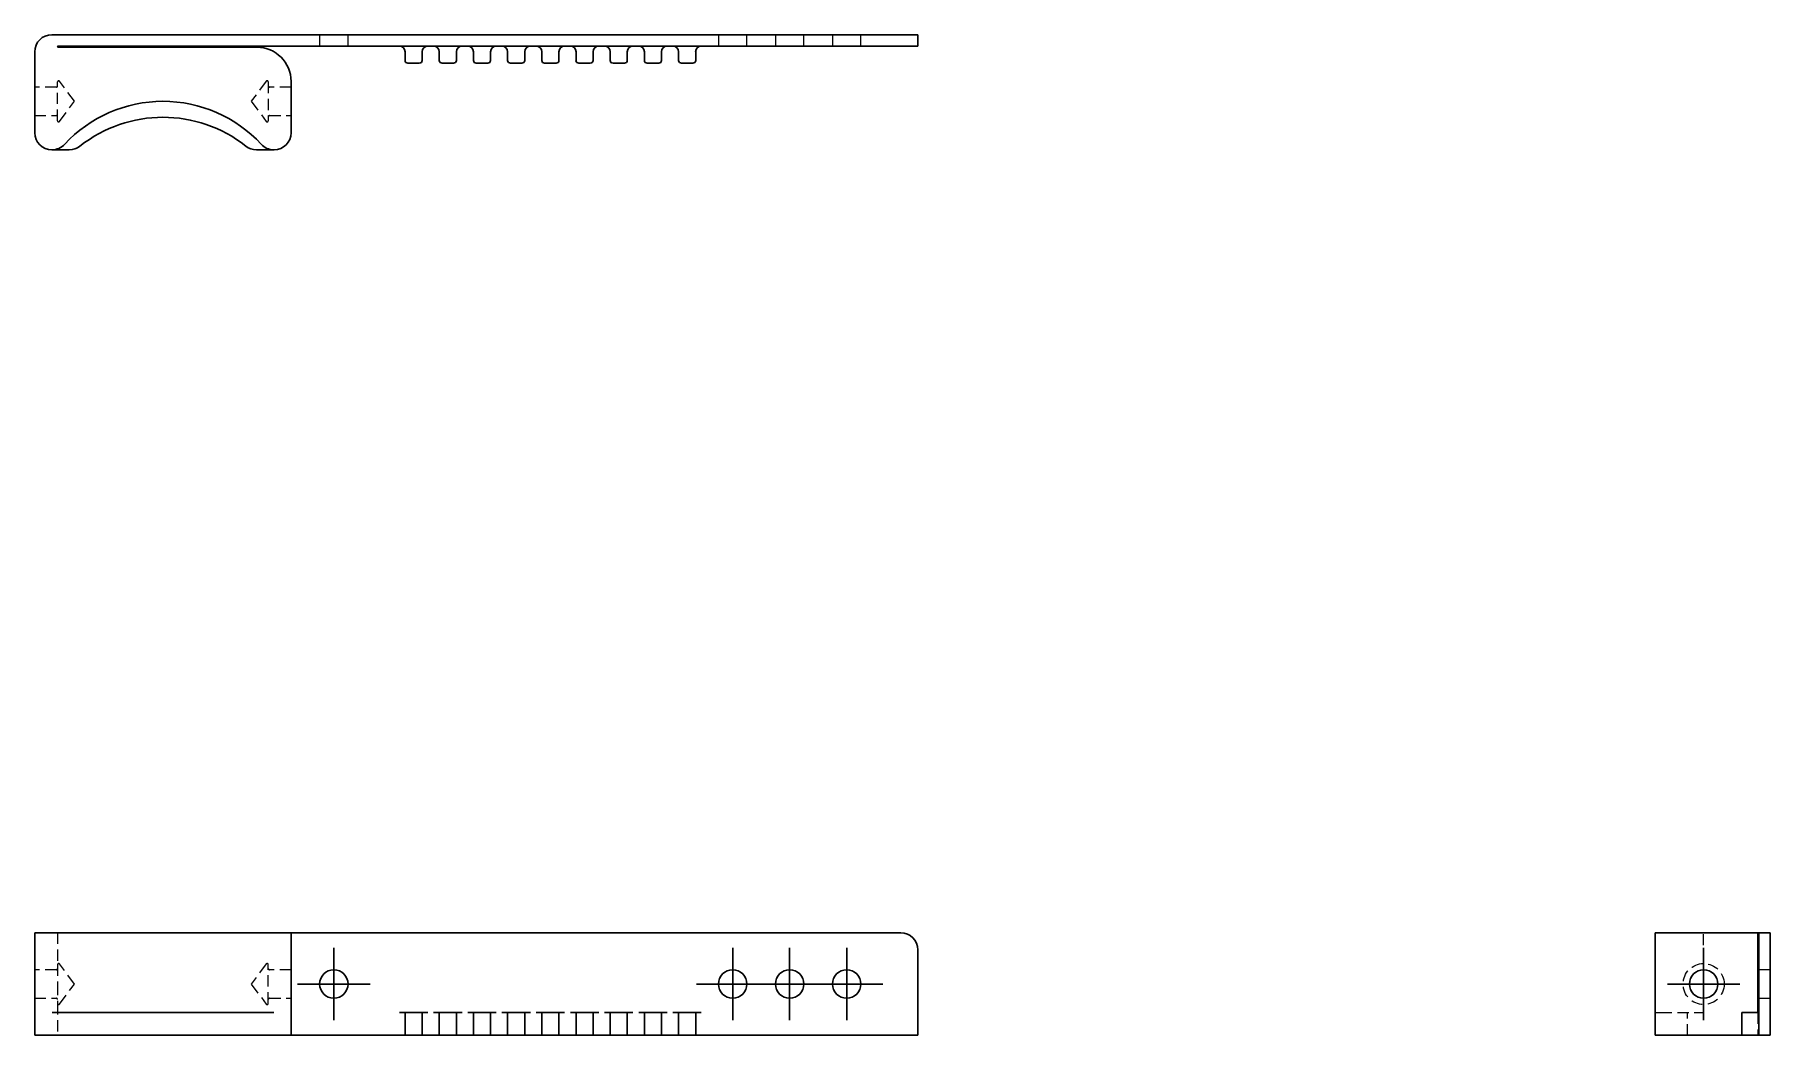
# Model space of a CAD drawing. Header units: millimetres. Extents: x 33 to 230, y 51 to 165.
import ezdxf

# ---------------------------------------------------------------- set-up
doc = ezdxf.new("R2010")
doc.units = ezdxf.units.MM
doc.linetypes.add('HIDDEN', pattern=[1.905, 1.27, -0.635])
doc.layers.add('10', color=7, linetype='Continuous')

# ---------------------------------------------------------------- blocks, each defined once
blk = doc.blocks.new('SW_CENTERMARKSYMBOL_0')
at = {"layer": '10', "color": 0}
for p, q in [((0, 2.5), (0, 4.11)), ((0, 0), (0, 2.5)), ((-2.5, 0), (-4.11, 0)), ((0, 0), (-2.5, 0)), ((0, 0), (0, -2.5)), ((0, 0), (2.5, 0)), ((2.5, 0), (4.11, 0)), ((0, -2.5), (0, -4.11))]:
    blk.add_line(p, q, dxfattribs=at)
blk = doc.blocks.new('SW_CENTERMARKSYMBOL_1')
at = {"layer": '10', "color": 0}
for p, q in [((0, 2.5), (0, 4.11)), ((0, 0), (0, 2.5)), ((-2.5, 0), (-4.11, 0)), ((0, 0), (-2.5, 0)), ((0, 0), (0, -2.5)), ((0, 0), (2.5, 0)), ((2.5, 0), (4.11, 0)), ((0, -2.5), (0, -4.11))]:
    blk.add_line(p, q, dxfattribs=at)
blk = doc.blocks.new('SW_CENTERMARKSYMBOL_2')
at = {"layer": '10', "color": 0}
for p, q in [((0, 2.5), (0, 4.11)), ((0, 0), (0, 2.5)), ((-2.5, 0), (-4.11, 0)), ((0, 0), (-2.5, 0)), ((0, 0), (0, -2.5)), ((0, 0), (2.5, 0)), ((2.5, 0), (4.11, 0)), ((0, -2.5), (0, -4.11))]:
    blk.add_line(p, q, dxfattribs=at)
blk = doc.blocks.new('SW_CENTERMARKSYMBOL_3')
at = {"layer": '10', "color": 0}
for p, q in [((0, 2.5), (0, 4.11)), ((0, 0), (0, 2.5)), ((-2.5, 0), (-4.11, 0)), ((0, 0), (-2.5, 0)), ((0, 0), (0, -2.5)), ((0, 0), (2.5, 0)), ((2.5, 0), (4.11, 0)), ((0, -2.5), (0, -4.11))]:
    blk.add_line(p, q, dxfattribs=at)
blk = doc.blocks.new('SW_CENTERMARKSYMBOL_4')
at = {"layer": '10', "color": 0}
for p, q in [((0, 2.5), (0, 4.11)), ((0, 0), (0, 2.5)), ((-2.5, 0), (-4.11, 0)), ((0, 0), (-2.5, 0)), ((0, 0), (0, -2.5)), ((0, 0), (2.5, 0)), ((2.5, 0), (4.11, 0)), ((0, -2.5), (0, -4.11))]:
    blk.add_line(p, q, dxfattribs=at)

msp = doc.modelspace()

# ---------------------------------------------------------------- linework, layer by layer
at = {"color": 7, "linetype": 'Continuous', "lineweight": 25}
for p, q in [((131.06, 164.52), (34.94, 164.52)), ((131.06, 163.23), (35.65, 163.23)), ((131.06, 164.52), (133, 164.52)), ((133, 163.23), (131.06, 163.23)), ((133, 164.52), (133, 163.23)), ((33, 162.58), (33, 153.42)), ((58.16, 163.1), (35.65, 163.1)), ((74.94, 161.61), (74.94, 162.58)), ((76.55, 161.29), (75.26, 161.29)), ((76.87, 162.58), (76.87, 161.61)), ((78.81, 161.61), (78.81, 162.58)), ((80.42, 161.29), (79.13, 161.29)), ((80.74, 162.58), (80.74, 161.61)), ((82.68, 161.61), (82.68, 162.58)), ((84.29, 161.29), (83, 161.29)), ((84.61, 162.58), (84.61, 161.61)), ((86.55, 161.61), (86.55, 162.58)), ((88.16, 161.29), (86.87, 161.29)), ((88.48, 162.58), (88.48, 161.61)), ((90.42, 161.61), (90.42, 162.58)), ((92.03, 161.29), (90.74, 161.29)), ((92.35, 162.58), (92.35, 161.61)), ((94.29, 161.61), (94.29, 162.58)), ((95.9, 161.29), (94.61, 161.29)), ((96.23, 162.58), (96.23, 161.61)), ((98.16, 161.61), (98.16, 162.58)), ((99.77, 161.29), (98.48, 161.29)), ((100.1, 162.58), (100.1, 161.61)), ((102.03, 161.61), (102.03, 162.58)), ((103.65, 161.29), (102.35, 161.29)), ((103.97, 162.58), (103.97, 161.61)), ((105.9, 161.61), (105.9, 162.58)), ((107.52, 161.29), (106.23, 161.29)), ((107.84, 162.58), (107.84, 161.61)), ((62.03, 153.42), (62.03, 159.23)), ((34.94, 151.48), (34.97, 151.48)), ((34.97, 151.48), (36.92, 151.48)), ((58.11, 151.48), (60.06, 151.48)), ((60.06, 151.48), (60.1, 151.48)), ((33, 51.19), (33, 62.81)), ((33, 62.81), (34.94, 62.81)), ((34.94, 62.81), (34.97, 62.81)), ((34.97, 62.81), (36.39, 62.81)), ((36.39, 62.81), (58.64, 62.81)), ((58.64, 62.81), (60.06, 62.81)), ((60.06, 62.81), (60.1, 62.81)), ((60.1, 62.81), (62.03, 62.81)), ((62.03, 62.81), (62.03, 51.19)), ((131.06, 62.81), (62.03, 62.81)), ((216.48, 51.19), (216.48, 62.81)), ((216.48, 62.81), (218.42, 62.81)), ((218.42, 62.81), (224.23, 62.81)), ((224.23, 62.81), (228.1, 62.81)), ((228.1, 62.81), (228.1, 53.77)), ((228.23, 62.81), (228.1, 62.81)), ((228.23, 62.81), (229.52, 62.81)), ((228.23, 60.87), (228.23, 62.81)), ((229.52, 62.81), (229.52, 60.87)), ((133, 60.87), (133, 51.19)), ((228.23, 60.87), (228.23, 51.19)), ((229.52, 51.19), (229.52, 60.87)), ((34.97, 53.77), (36.92, 53.77)), ((36.92, 53.77), (38.12, 53.77)), ((38.12, 53.77), (56.91, 53.77)), ((56.91, 53.77), (58.11, 53.77)), ((58.11, 53.77), (60.06, 53.77)), ((74.29, 53.77), (74.94, 53.77)), ((74.94, 51.19), (74.94, 53.77)), ((74.94, 53.77), (75.26, 53.77)), ((76.55, 53.77), (75.26, 53.77)), ((76.55, 53.77), (76.87, 53.77)), ((76.87, 53.77), (76.87, 51.19)), ((76.87, 53.77), (77.52, 53.77)), ((78.16, 53.77), (78.81, 53.77)), ((78.81, 51.19), (78.81, 53.77)), ((78.81, 53.77), (79.13, 53.77)), ((80.42, 53.77), (79.13, 53.77)), ((80.42, 53.77), (80.74, 53.77)), ((80.74, 53.77), (80.74, 51.19)), ((80.74, 53.77), (81.39, 53.77)), ((82.03, 53.77), (82.68, 53.77)), ((82.68, 51.19), (82.68, 53.77)), ((82.68, 53.77), (83, 53.77)), ((84.29, 53.77), (83, 53.77)), ((84.29, 53.77), (84.61, 53.77)), ((84.61, 53.77), (84.61, 51.19)), ((84.61, 53.77), (85.26, 53.77)), ((85.9, 53.77), (86.55, 53.77)), ((86.55, 51.19), (86.55, 53.77)), ((86.55, 53.77), (86.87, 53.77)), ((88.16, 53.77), (86.87, 53.77)), ((88.16, 53.77), (88.48, 53.77)), ((88.48, 53.77), (88.48, 51.19)), ((88.48, 53.77), (89.13, 53.77)), ((89.77, 53.77), (90.42, 53.77)), ((90.42, 51.19), (90.42, 53.77)), ((90.42, 53.77), (90.74, 53.77)), ((92.03, 53.77), (90.74, 53.77)), ((92.03, 53.77), (92.35, 53.77)), ((92.35, 53.77), (92.35, 51.19)), ((92.35, 53.77), (93, 53.77)), ((93.65, 53.77), (94.29, 53.77)), ((94.29, 51.19), (94.29, 53.77)), ((94.29, 53.77), (94.61, 53.77)), ((95.9, 53.77), (94.61, 53.77)), ((95.9, 53.77), (96.23, 53.77)), ((96.23, 53.77), (96.23, 51.19)), ((96.23, 53.77), (96.87, 53.77)), ((97.52, 53.77), (98.16, 53.77)), ((98.16, 51.19), (98.16, 53.77)), ((98.16, 53.77), (98.48, 53.77)), ((99.77, 53.77), (98.48, 53.77)), ((99.77, 53.77), (100.1, 53.77)), ((100.1, 53.77), (100.1, 51.19)), ((100.1, 53.77), (100.74, 53.77)), ((101.39, 53.77), (102.03, 53.77)), ((102.03, 51.19), (102.03, 53.77)), ((102.03, 53.77), (102.35, 53.77)), ((103.65, 53.77), (102.35, 53.77)), ((103.65, 53.77), (103.97, 53.77)), ((103.97, 53.77), (103.97, 51.19)), ((103.97, 53.77), (104.61, 53.77)), ((105.26, 53.77), (105.9, 53.77)), ((105.9, 51.19), (105.9, 53.77)), ((105.9, 53.77), (106.23, 53.77)), ((107.52, 53.77), (106.23, 53.77)), ((107.52, 53.77), (107.84, 53.77)), ((107.84, 53.77), (107.84, 51.19)), ((107.84, 53.77), (108.48, 53.77)), ((226.29, 51.19), (226.29, 53.77)), ((226.29, 53.77), (226.61, 53.77)), ((227.58, 53.77), (226.61, 53.77)), ((227.58, 53.77), (228.23, 53.77)), ((34.94, 51.19), (33, 51.19)), ((34.94, 51.19), (36.92, 51.19)), ((38.12, 51.19), (36.92, 51.19)), ((38.12, 51.19), (56.91, 51.19)), ((58.11, 51.19), (56.91, 51.19)), ((58.11, 51.19), (60.1, 51.19)), ((62.03, 51.19), (60.1, 51.19)), ((74.29, 51.19), (62.03, 51.19)), ((74.94, 51.19), (74.29, 51.19)), ((75.26, 51.19), (74.94, 51.19)), ((76.55, 51.19), (75.26, 51.19)), ((76.87, 51.19), (76.55, 51.19)), ((77.52, 51.19), (76.87, 51.19)), ((78.16, 51.19), (77.52, 51.19)), ((78.81, 51.19), (78.16, 51.19)), ((79.13, 51.19), (78.81, 51.19)), ((80.42, 51.19), (79.13, 51.19)), ((80.74, 51.19), (80.42, 51.19)), ((81.39, 51.19), (80.74, 51.19)), ((82.03, 51.19), (81.39, 51.19)), ((82.68, 51.19), (82.03, 51.19)), ((83, 51.19), (82.68, 51.19)), ((84.29, 51.19), (83, 51.19)), ((84.61, 51.19), (84.29, 51.19)), ((85.26, 51.19), (84.61, 51.19)), ((85.9, 51.19), (85.26, 51.19)), ((86.55, 51.19), (85.9, 51.19)), ((86.87, 51.19), (86.55, 51.19)), ((88.16, 51.19), (86.87, 51.19)), ((88.48, 51.19), (88.16, 51.19)), ((89.13, 51.19), (88.48, 51.19)), ((89.77, 51.19), (89.13, 51.19)), ((90.42, 51.19), (89.77, 51.19)), ((90.74, 51.19), (90.42, 51.19)), ((92.03, 51.19), (90.74, 51.19)), ((92.35, 51.19), (92.03, 51.19)), ((93, 51.19), (92.35, 51.19)), ((93.65, 51.19), (93, 51.19)), ((94.29, 51.19), (93.65, 51.19)), ((94.61, 51.19), (94.29, 51.19)), ((95.9, 51.19), (94.61, 51.19)), ((96.23, 51.19), (95.9, 51.19)), ((96.87, 51.19), (96.23, 51.19)), ((97.52, 51.19), (96.87, 51.19)), ((98.16, 51.19), (97.52, 51.19)), ((98.48, 51.19), (98.16, 51.19)), ((99.77, 51.19), (98.48, 51.19)), ((100.1, 51.19), (99.77, 51.19)), ((100.74, 51.19), (100.1, 51.19)), ((101.39, 51.19), (100.74, 51.19)), ((102.03, 51.19), (101.39, 51.19)), ((102.35, 51.19), (102.03, 51.19)), ((103.65, 51.19), (102.35, 51.19)), ((103.97, 51.19), (103.65, 51.19)), ((104.61, 51.19), (103.97, 51.19)), ((105.26, 51.19), (104.61, 51.19)), ((105.9, 51.19), (105.26, 51.19)), ((106.23, 51.19), (105.9, 51.19)), ((107.52, 51.19), (106.23, 51.19)), ((107.84, 51.19), (107.52, 51.19)), ((108.48, 51.19), (107.84, 51.19)), ((133, 51.19), (108.48, 51.19)), ((218.42, 51.19), (216.48, 51.19)), ((218.42, 51.19), (224.23, 51.19)), ((226.29, 51.19), (224.23, 51.19)), ((226.61, 51.19), (226.29, 51.19)), ((227.58, 51.19), (226.61, 51.19)), ((228.23, 51.19), (227.58, 51.19)), ((228.23, 51.19), (229.52, 51.19))]:
    msp.add_line(p, q, dxfattribs=at)
at = {"color": 7, "linetype": 'HIDDEN', "lineweight": 18}
for p, q in [((65.26, 164.52), (65.26, 163.23)), ((68.48, 163.23), (68.48, 164.52)), ((110.42, 164.52), (110.42, 163.23)), ((113.65, 163.23), (113.65, 164.52)), ((116.87, 164.52), (116.87, 163.23)), ((120.1, 163.23), (120.1, 164.52)), ((123.32, 164.52), (123.32, 163.23)), ((126.55, 163.23), (126.55, 164.52)), ((37.52, 156.97), (35.81, 159.24)), ((59.22, 159.24), (57.52, 156.97)), ((35.45, 158.58), (33, 158.58)), ((35.58, 154.77), (35.58, 159.16)), ((59.45, 159.16), (59.45, 154.77)), ((62.03, 158.58), (59.58, 158.58)), ((33, 155.35), (35.45, 155.35)), ((35.81, 154.7), (37.52, 156.97)), ((57.52, 156.97), (59.22, 154.7)), ((59.58, 155.35), (62.03, 155.35)), ((35.58, 62.81), (35.58, 59.19)), ((221.97, 53.77), (221.97, 62.81)), ((35.58, 59.19), (35.58, 57)), ((37.52, 57), (35.81, 59.27)), ((59.22, 59.27), (57.52, 57)), ((59.45, 54.81), (59.45, 59.19)), ((35.45, 58.61), (33, 58.61)), ((35.58, 57), (35.58, 54.81)), ((35.81, 54.73), (37.52, 57)), ((57.52, 57), (59.22, 54.73)), ((62.03, 58.61), (59.58, 58.61)), ((229.52, 58.61), (228.23, 58.61)), ((33, 55.39), (35.45, 55.39)), ((59.58, 55.39), (62.03, 55.39)), ((228.23, 55.39), (229.52, 55.39)), ((35.58, 54.81), (35.58, 51.19)), ((216.48, 53.77), (217.1, 53.77)), ((217.1, 53.77), (221.97, 53.77)), ((220.16, 51.19), (220.16, 53.77)), ((228.1, 53.77), (228.1, 51.19))]:
    msp.add_line(p, q, dxfattribs=at)
msp.add_circle((221.97, 57), 2.32, dxfattribs=at)
at = {"color": 7, "linetype": 'Continuous', "lineweight": 25}
for centre in [(66.87, 57), (112.03, 57), (118.48, 57), (124.94, 57), (221.97, 57)]:
    msp.add_circle(centre, 1.61, dxfattribs=at)
for centre, radius, start, end in [((34.94, 162.58), 1.94, 90, 180), ((35.65, 163.16), 0.0645, 90, 270), ((74.29, 162.58), 0.645, 0, 90), ((77.52, 162.58), 0.645, 90, 180), ((78.16, 162.58), 0.645, 0, 90), ((81.39, 162.58), 0.645, 90, 180), ((82.03, 162.58), 0.645, 0, 90), ((85.26, 162.58), 0.645, 90, 180), ((85.9, 162.58), 0.645, 0, 90), ((89.13, 162.58), 0.645, 90, 180), ((89.77, 162.58), 0.645, 0, 90), ((93, 162.58), 0.645, 90, 180), ((93.65, 162.58), 0.645, 0, 90), ((96.87, 162.58), 0.645, 90, 180), ((97.52, 162.58), 0.645, 0, 90), ((100.74, 162.58), 0.645, 90, 180), ((101.39, 162.58), 0.645, 0, 90), ((104.61, 162.58), 0.645, 90, 180), ((105.26, 162.58), 0.645, 0, 90), ((108.48, 162.58), 0.645, 90, 180), ((58.16, 159.23), 3.87, 0, 90), ((75.26, 161.61), 0.323, 180, 270), ((76.55, 161.61), 0.323, 270, 0), ((79.13, 161.61), 0.323, 180, 270), ((80.42, 161.61), 0.323, 270, 0), ((83, 161.61), 0.323, 180, 270), ((84.29, 161.61), 0.323, 270, 0), ((86.87, 161.61), 0.323, 180, 270), ((88.16, 161.61), 0.323, 270, 0), ((90.74, 161.61), 0.323, 180, 270), ((92.03, 161.61), 0.323, 270, 0), ((94.61, 161.61), 0.323, 180, 270), ((95.9, 161.61), 0.323, 270, 0), ((98.48, 161.61), 0.323, 180, 270), ((99.77, 161.61), 0.323, 270, 0), ((102.35, 161.61), 0.323, 180, 270), ((103.65, 161.61), 0.323, 270, 0), ((106.23, 161.61), 0.323, 180, 270), ((107.52, 161.61), 0.323, 270, 0), ((47.52, 141.81), 15.16, 42.7847, 137.2153), ((34.94, 153.42), 1.94, 180, 270), ((47.52, 140), 15.16, 51.712, 128.288), ((60.1, 153.42), 1.94, 270, 0), ((34.97, 153.42), 1.94, 270, 317.2153), ((36.92, 153.42), 1.94, 270, 308.288), ((58.11, 153.42), 1.94, 231.712, 270), ((60.06, 153.42), 1.94, 222.7847, 270), ((131.06, 60.87), 1.94, 0, 90)]:
    msp.add_arc(centre, radius, start, end, dxfattribs=at)
at = {"color": 7, "linetype": 'HIDDEN', "lineweight": 18}
for centre, start, end in [((35.71, 159.16), 36.8699, 180), ((59.32, 159.16), 0, 143.1301), ((35.45, 158.71), 270, 0), ((59.58, 158.71), 180, 270), ((35.45, 155.23), 0, 90), ((59.58, 155.23), 90, 180), ((35.71, 154.77), 180, 323.1301), ((59.32, 154.77), 216.8699, 0), ((35.71, 59.19), 36.8699, 180), ((59.32, 59.19), 0, 143.1301), ((35.45, 58.74), 270, 0), ((59.58, 58.74), 180, 270), ((35.45, 55.26), 0, 90), ((59.58, 55.26), 90, 180), ((35.71, 54.81), 180, 323.1301), ((59.32, 54.81), 216.8699, 0)]:
    msp.add_arc(centre, 0.129, start, end, dxfattribs=at)

# ---------------------------------------------------------------- block references
at = {"layer": '10'}
for name, p in [('SW_CENTERMARKSYMBOL_0', (66.87, 57)), ('SW_CENTERMARKSYMBOL_3', (112.03, 57)), ('SW_CENTERMARKSYMBOL_2', (118.48, 57)), ('SW_CENTERMARKSYMBOL_1', (124.94, 57)), ('SW_CENTERMARKSYMBOL_4', (221.97, 57))]:
    msp.add_blockref(name, p, dxfattribs=at)

doc.saveas('drawing.dxf')
